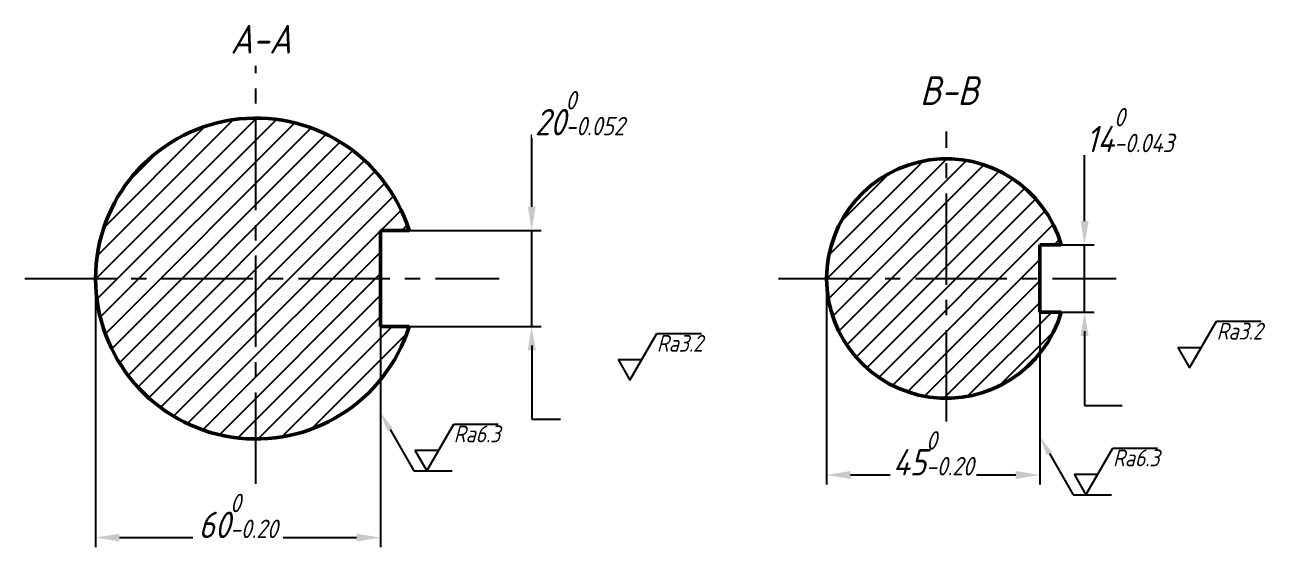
# Model space of a CAD drawing. Header units: millimetres. Extents: x 1056 to 2159, y 1699 to 2044.
# Drawn here: x 1095.7 to 1354.7, y 1732.5 to 1841.6 of the extents above; entities that cross this region are included whole.
import ezdxf
from ezdxf import colors
from ezdxf.entities.mleader import LeaderData, LeaderLine
from ezdxf.enums import TextEntityAlignment as Align
from ezdxf.math import Vec2, Vec3

# ---------------------------------------------------------------- set-up
doc = ezdxf.new("R2010")
doc.units = ezdxf.units.MM
doc.linetypes.add('CENTER2', pattern=[28.575, 19.05, -3.175, 3.175, -3.175])
doc.layers.add('标注', color=7, linetype='Continuous', true_color=0x0b15e0)
doc.layers.add('点划线', color=255, linetype='CENTER2')
doc.layers.add('细实线', color=7, linetype='Continuous')
doc.layers.add('粗实线', color=7, linetype='Continuous', lineweight=50)
doc.styles.get("Standard").update_dxf_attribs({"font": 'arial.ttf'})
doc.styles.add('数字', font='gbeitc.shx', dxfattribs={"bigfont": 'bigfont.shx'})
doc.styles.add('数字字母', font='gbeitc.shx', dxfattribs={"height": 3.5})
doc.dimstyles.new('oyh', dxfattribs={"dimtxt": 5.5, "dimasz": 5, "dimexe": 2, "dimexo": 0, "dimgap": 1, "dimtad": 1, "dimtoh": 1, "dimdec": 0, "dimtxsty": '数字', "dimcen": 3, "dimadec": 0, "dimazin": 0, "dimtfac": 1, "dimtdec": 0, "dimtmove": 0, "dimatfit": 0, "dimfxl": 1, "dimtfill": 1, "dimarcsym": 1})

# ---------------------------------------------------------------- blocks, each defined once
blk = doc.blocks.new('*D9')
at = {"layer": 'Defpoints', "color": 0, "transparency": 16777216}
for p in [(1175.95, 1798.59), (1175.95, 1778.59), (1201.56, 1778.59)]:
    blk.add_point(p, dxfattribs=at)
at = {"layer": '标注', "color": 0, "lineweight": -2, "transparency": 16777216}
for p, q in [((1201.56, 1803.59), (1201.56, 1818.58)), ((1201.56, 1818.58), (1220.54, 1818.58)), ((1175.95, 1798.59), (1203.56, 1798.59)), ((1201.56, 1778.59), (1201.56, 1798.59)), ((1175.95, 1778.59), (1203.56, 1778.59)), ((1201.56, 1773.59), (1201.56, 1768.59))]:
    blk.add_line(p, q, dxfattribs=at)
at = {"layer": '标注', "color": 0, "transparency": 16777216}
for points in [[(1200.73, 1803.59), (1202.39, 1803.59), (1201.56, 1798.59)], [(1200.73, 1773.59), (1202.39, 1773.59), (1201.56, 1778.59)]]:
    blk.add_solid(points, dxfattribs=at)
at = {"layer": '标注', "color": 0, "transparency": 16777216, "insert": (1211.55, 1823.11), "char_height": 5.5, "attachment_point": 5, "style": '数字', "bg_fill": 3, "box_fill_scale": 1.1, "bg_fill_color": 256, "bg_fill_true_color": 13158600, "bg_fill_transparency": 0}
blk.add_mtext('{\\Fgbeitc,bigfont|c134;20\\H0.7x;\\S0^ -0.052;}', dxfattribs=at)
blk = doc.blocks.new('*D10')
at = {"layer": 'Defpoints', "color": 0, "transparency": 16777216}
for p in [(1110.48, 1788.59), (1169.98, 1788.59), (1169.98, 1734.5)]:
    blk.add_point(p, dxfattribs=at)
at = {"layer": '标注', "color": 0, "lineweight": -2, "transparency": 16777216}
for p, q in [((1110.48, 1788.59), (1110.48, 1732.5)), ((1169.98, 1788.59), (1169.98, 1732.5)), ((1115.48, 1734.5), (1164.98, 1734.5))]:
    blk.add_line(p, q, dxfattribs=at)
at = {"layer": '标注', "color": 0, "transparency": 16777216}
for points in [[(1115.48, 1735.33), (1115.48, 1733.67), (1110.48, 1734.5)], [(1164.98, 1735.33), (1164.98, 1733.67), (1169.98, 1734.5)]]:
    blk.add_solid(points, dxfattribs=at)
at = {"layer": '标注', "color": 0, "transparency": 16777216, "insert": (1140.23, 1739.03), "char_height": 5.5, "width": 17.7031, "attachment_point": 5, "style": '数字', "bg_fill": 3, "box_fill_scale": 1.1, "bg_fill_color": 256, "bg_fill_true_color": 13158600, "bg_fill_transparency": 0}
blk.add_mtext('{\\Fgbeitc,bigfont|c134;60\\H0.7x;\\S0^ -0.20;}', dxfattribs=at)
blk = doc.blocks.new('*D11')
at = {"layer": 'Defpoints', "color": 0, "transparency": 16777216}
for p in [(1312.14, 1795.59), (1312.14, 1781.59), (1316.99, 1781.59)]:
    blk.add_point(p, dxfattribs=at)
at = {"layer": '标注', "color": 0, "lineweight": -2, "transparency": 16777216}
for p, q in [((1316.99, 1800.59), (1316.99, 1815.05)), ((1316.99, 1815.05), (1334.92, 1815.05)), ((1312.14, 1795.59), (1318.99, 1795.59)), ((1316.99, 1781.59), (1316.99, 1795.59)), ((1312.14, 1781.59), (1318.99, 1781.59)), ((1316.99, 1776.59), (1316.99, 1771.59))]:
    blk.add_line(p, q, dxfattribs=at)
at = {"layer": '标注', "color": 0, "transparency": 16777216}
for points in [[(1316.16, 1800.59), (1317.83, 1800.59), (1316.99, 1795.59)], [(1316.16, 1776.59), (1317.83, 1776.59), (1316.99, 1781.59)]]:
    blk.add_solid(points, dxfattribs=at)
at = {"layer": '标注', "color": 0, "transparency": 16777216, "insert": (1326.45, 1819.58), "char_height": 5.5, "attachment_point": 5, "style": '数字', "bg_fill": 3, "box_fill_scale": 1.1, "bg_fill_color": 256, "bg_fill_true_color": 13158600, "bg_fill_transparency": 0}
blk.add_mtext('{\\Fgbeitc,bigfont|c134;14\\H0.7x;\\S0^ -0.043;}', dxfattribs=at)
blk = doc.blocks.new('*D12')
at = {"layer": 'Defpoints', "color": 0, "transparency": 16777216}
for p in [(1263.14, 1788.59), (1307.64, 1788.59), (1307.64, 1747.58)]:
    blk.add_point(p, dxfattribs=at)
at = {"layer": '标注', "color": 0, "lineweight": -2, "transparency": 16777216}
for p, q in [((1263.14, 1788.59), (1263.14, 1745.58)), ((1307.64, 1788.59), (1307.64, 1745.58)), ((1268.14, 1747.58), (1302.64, 1747.58))]:
    blk.add_line(p, q, dxfattribs=at)
at = {"layer": '标注', "color": 0, "transparency": 16777216}
for points in [[(1268.14, 1748.41), (1268.14, 1746.74), (1263.14, 1747.58)], [(1302.64, 1748.41), (1302.64, 1746.74), (1307.64, 1747.58)]]:
    blk.add_solid(points, dxfattribs=at)
at = {"layer": '标注', "color": 0, "transparency": 16777216, "insert": (1285.39, 1752.1), "char_height": 5.5, "attachment_point": 5, "style": '数字', "bg_fill": 3, "box_fill_scale": 1.1, "bg_fill_color": 256, "bg_fill_true_color": 13158600, "bg_fill_transparency": 0}
blk.add_mtext('{\\Fgbeitc,bigfont|c134;45\\H0.7x;\\S0^ -0.20;}', dxfattribs=at)
blk = doc.blocks.new('*U35')
at = {"layer": '标注', "ltscale": 0.2}
for p, q in [((0, 0), (5.63, 9.75)), ((5.63, 9.75), (14.95, 9.75)), ((-2.47, 4.28), (2.47, 4.28)), ((-2.47, 4.28), (0, 0))]:
    blk.add_line(p, q, dxfattribs=at)
at = {"layer": '标注', "ltscale": 0.2, "style": '数字'}
blk.add_attdef('RA1.6', text='', height=3.5, dxfattribs=at).set_placement((5.63, 7.69), align=Align.MIDDLE_LEFT)
blk = doc.blocks.new('*U36')
at = {"layer": '标注', "ltscale": 0.2}
for p, q in [((0, 0), (5.63, 9.75)), ((5.63, 9.75), (14.95, 9.75)), ((-2.47, 4.28), (2.47, 4.28)), ((-2.47, 4.28), (0, 0))]:
    blk.add_line(p, q, dxfattribs=at)
at = {"layer": '标注', "ltscale": 0.2, "style": '数字'}
blk.add_attdef('RA1.6', text='', height=3.5, dxfattribs=at).set_placement((5.63, 7.69), align=Align.MIDDLE_LEFT)
blk = doc.blocks.new('*U37')
at = {"layer": '标注', "ltscale": 0.2}
for p, q in [((0, 0), (5.63, 9.75)), ((5.63, 9.75), (14.95, 9.75)), ((-2.47, 4.28), (2.47, 4.28)), ((-2.47, 4.28), (0, 0))]:
    blk.add_line(p, q, dxfattribs=at)
at = {"layer": '标注', "ltscale": 0.2, "style": '数字'}
blk.add_attdef('RA1.6', text='', height=3.5, dxfattribs=at).set_placement((5.63, 7.69), align=Align.MIDDLE_LEFT)
blk = doc.blocks.new('*U38')
at = {"layer": '标注', "ltscale": 0.2}
for p, q in [((0, 0), (5.63, 9.75)), ((5.63, 9.75), (14.95, 9.75)), ((-2.47, 4.28), (2.47, 4.28)), ((-2.47, 4.28), (0, 0))]:
    blk.add_line(p, q, dxfattribs=at)
at = {"layer": '标注', "ltscale": 0.2, "style": '数字'}
blk.add_attdef('RA1.6', text='', height=3.5, dxfattribs=at).set_placement((5.63, 7.69), align=Align.MIDDLE_LEFT)

msp = doc.modelspace()

# ---------------------------------------------------------------- hatches: boundary and pattern name
at = {"layer": '细实线'}
h = msp.add_hatch(dxfattribs=at)
h.set_pattern_fill('ANSI31', color=256)
h.paths.add_polyline_path([(1143.98, 1822.09, 0.414214), (1110.48, 1788.59), (1143.98, 1788.59)])
h.paths.add_polyline_path([(1143.98, 1822.09), (1143.98, 1788.59), (1169.98, 1788.59), (1169.98, 1798.59), (1175.95, 1798.59, 0.327971)])
h.paths.add_polyline_path([(1169.98, 1788.59), (1143.98, 1788.59), (1143.98, 1755.09, 0.327971), (1175.95, 1778.59), (1169.98, 1778.59)])
h.paths.add_polyline_path([(1143.98, 1788.59), (1110.48, 1788.59, 0.414214), (1143.98, 1755.09)])
h.paths.add_polyline_path([(1288.14, 1813.59, 0.414214), (1263.14, 1788.59), (1288.14, 1788.59)])
h.paths.add_polyline_path([(1288.14, 1813.59), (1288.14, 1788.59), (1307.64, 1788.59), (1307.64, 1795.59), (1312.14, 1795.59, 0.333333)])
h.paths.add_polyline_path([(1307.64, 1788.59), (1288.14, 1788.59), (1288.14, 1763.59, 0.333333), (1312.14, 1781.59), (1307.64, 1781.59)])
h.paths.add_polyline_path([(1288.14, 1788.59), (1263.14, 1788.59, 0.414214), (1288.14, 1763.59)])

# ---------------------------------------------------------------- linework, layer by layer
at = {"layer": '标注', "linetype": 'ByBlock', "lineweight": -2}
msp.add_line((1201.56, 1759.25), (1207.57, 1759.25), dxfattribs=at)
at = {"layer": '点划线'}
for p, q in [((1143.98, 1745.74), (1143.98, 1832.96)), ((1288.14, 1758.73), (1288.14, 1819.26)), ((1095.71, 1788.59), (1194.77, 1788.59)), ((1253.12, 1788.59), (1323.57, 1788.59))]:
    msp.add_line(p, q, dxfattribs=at)
at = {"layer": '粗实线'}
for p, q in [((1169.98, 1798.59), (1169.98, 1778.59)), ((1175.95, 1798.59), (1169.98, 1798.59)), ((1307.64, 1795.59), (1307.64, 1781.59)), ((1307.64, 1795.59), (1312.14, 1795.59)), ((1307.64, 1781.59), (1312.14, 1781.59)), ((1169.98, 1778.59), (1175.95, 1778.59))]:
    msp.add_line(p, q, dxfattribs=at)
for centre, radius, start, end in [((1143.98, 1788.59), 33.5, 17.368, 342.632), ((1288.14, 1788.59), 25, 16.2602, 343.7398)]:
    msp.add_arc(centre, radius, start, end, dxfattribs=at)

# ---------------------------------------------------------------- block references
at = {"layer": '标注', "ltscale": 0.2}
for name, p in [('*U36', (1179.63, 1748.46)), ('*U38', (1317.29, 1743.45))]:
    msp.add_blockref(name, p, dxfattribs=at).add_auto_attribs({'RA1.6': 'Ra6.3'})

# ---------------------------------------------------------------- texts
at = {"layer": '标注', "char_height": 6, "attachment_point": 1, "style": '数字字母'}
for s, insert in [('A-A', (1138.66, 1841.56)), ('B-B', (1282.63, 1830.83))]:
    msp.add_mtext_dynamic_manual_height_columns(s, width=8.0364, gutter_width=12.5, heights=[0], dxfattribs=dict(at, insert=insert))

# ---------------------------------------------------------------- next in the draw order: dimensions: what is measured, and where the dimension line sits
at = {"layer": '标注'}
for base, p1, p2, angle, text, picture, middle in [((1201.56, 1778.59), (1175.95, 1798.59), (1175.95, 1778.59), 270, '{\\Fgbeitc,bigfont|c134;<>\\H0.7x;\\S0^ -0.052;}', '*D9', (1211.55, 1818.58)), ((1316.99, 1781.59), (1312.14, 1795.59), (1312.14, 1781.59), 90, '{\\Fgbeitc,bigfont|c134;<>\\H0.7x;\\S0^ -0.043;}', '*D11', (1326.45, 1815.05))]:
    dim = msp.add_linear_dim(base=base, p1=p1, p2=p2, angle=angle, text=text, dimstyle='oyh', dxfattribs=at)
    dim.commit()
    dim.dimension.update_dxf_attribs({"geometry": picture, "text_midpoint": middle, "dimtype": 160})
dim = msp.add_linear_dim(base=(1169.97636786, 1734.50002248), p1=(1110.47636786, 1788.58924294), p2=(1169.97636786, 1788.58924294), text='{\\Fgbeitc,bigfont|c134;<>\\H0.7x;\\S0^ -0.20;}', dimstyle='oyh', dxfattribs=at)
dim.commit()
dim.dimension.update_dxf_attribs({"geometry": '*D10', "text_midpoint": (1140.22636786, 1739.02918915)})

# ---------------------------------------------------------------- next in the draw order: linework, layer by layer
at = {"layer": '标注', "linetype": 'ByBlock', "lineweight": -2}
msp.add_lwpolyline([(1201.56, 1774.59), (1201.56, 1759.25)], dxfattribs=at)
at = {"layer": '标注'}
msp.add_solid([(1200.89, 1774.59), (1201.56, 1778.59), (1202.23, 1774.59)], dxfattribs=at)

# ---------------------------------------------------------------- next in the draw order: block references
at = {"layer": '标注', "ltscale": 0.2}
for name, p in [('*U37', (1338.94, 1769.91)), ('*U35', (1222.05, 1767.37))]:
    msp.add_blockref(name, p, dxfattribs=at).add_auto_attribs({'RA1.6': 'Ra3.2'})

# ---------------------------------------------------------------- next in the draw order: dimensions: what is measured, and where the dimension line sits
at = {"layer": '标注'}
dim = msp.add_linear_dim(base=(1307.63583143, 1747.57511301), p1=(1263.13583143, 1788.58924294), p2=(1307.63583143, 1788.58924294), text='{\\Fgbeitc,bigfont|c134;<>\\H0.7x;\\S0^ -0.20;}', dimstyle='oyh', dxfattribs=at)
dim.commit()
dim.dimension.update_dxf_attribs({"geometry": '*D12', "text_midpoint": (1285.38583143, 1752.10427967)})

# ---------------------------------------------------------------- next in the draw order: leaders
ml = msp.add_multileader_mtext('Standard', dxfattribs=at)
ml.set_content('', color=256)
ml.set_leader_properties()
ml.build(insert=Vec2(0, 0))
ctx = ml.context
ctx.base_point, ctx.plane_origin = Vec3(1324.82, 1762.11), Vec3(1316.99, 1781.59)
notes = []
notes.append((ctx, [(0, (1, 1, 0), (1316.99, 1762.11), (1, 0), 7.83, [(0, [(1316.99, 1781.59)], 0, [])])]))
ctx.mtext.insert, ctx.mtext.flow_direction = Vec3(1326.82, 1764.11), 5
ml = msp.add_multileader_mtext('Standard', dxfattribs=at)
ml.set_content('', color=256)
ml.set_leader_properties()
ml.build(insert=Vec2(0, 0))
ctx = ml.context
ctx.base_point, ctx.plane_origin = Vec3(1184.95, 1748.46), Vec3(1169.98, 1760.54)
notes.append((ctx, [(0, (1, 1, 0), (1176.95, 1748.46), (1, 0), 8, [(0, [(1169.98, 1760.54)], 0, [])])]))
ctx.mtext.insert, ctx.mtext.flow_direction = Vec3(1186.95, 1750.46), 5
for ctx, leaders in notes:
    for number, flags, end, landing, length, lines in leaders:
        leader = LeaderData()
        leader.index, (leader.has_last_leader_line, leader.has_dogleg_vector, leader.attachment_direction) = number, flags
        leader.last_leader_point, leader.dogleg_vector, leader.dogleg_length = Vec3(end), Vec3(landing), length
        for number, points, colour, breaks in lines:
            line = LeaderLine()
            line.index, line.vertices, line.color, line.breaks = number, Vec3.list(points), colors.encode_raw_color(colour), breaks
            leader.lines.append(line)
        ctx.leaders.append(leader)

# ---------------------------------------------------------------- next in the draw order: leaders
ml = msp.add_multileader_mtext('Standard', dxfattribs=at)
ml.set_content('', color=256)
ml.set_leader_properties()
ml.build(insert=Vec2(0, 0))
ctx = ml.context
ctx.base_point, ctx.plane_origin = Vec3(1322.61, 1743.45), Vec3(1307.64, 1755.53)
notes = []
notes.append((ctx, [(0, (1, 1, 0), (1314.61, 1743.45), (1, 0), 8, [(0, [(1307.64, 1755.53)], 0, [])])]))
ctx.mtext.insert, ctx.mtext.flow_direction = Vec3(1324.61, 1745.45), 5
for ctx, leaders in notes:
    for number, flags, end, landing, length, lines in leaders:
        leader = LeaderData()
        leader.index, (leader.has_last_leader_line, leader.has_dogleg_vector, leader.attachment_direction) = number, flags
        leader.last_leader_point, leader.dogleg_vector, leader.dogleg_length = Vec3(end), Vec3(landing), length
        for number, points, colour, breaks in lines:
            line = LeaderLine()
            line.index, line.vertices, line.color, line.breaks = number, Vec3.list(points), colors.encode_raw_color(colour), breaks
            leader.lines.append(line)
        ctx.leaders.append(leader)

doc.saveas('drawing.dxf')
